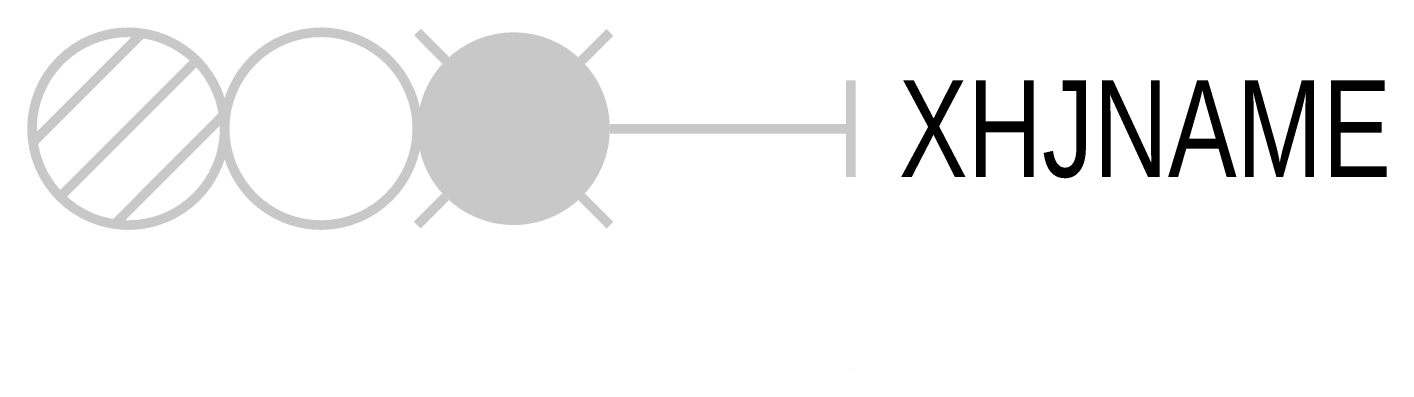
# Model space of a CAD drawing. Header units: millimetres. Extents: x -17.1 to 11.1, y 0 to 7.1.
import ezdxf

# ---------------------------------------------------------------- set-up
doc = ezdxf.new("R2010")
doc.units = ezdxf.units.MM
doc.layers.get('0').update_dxf_attribs({"linetype": 'CONTINUOUS'})

msp = doc.modelspace()

# ---------------------------------------------------------------- linework, layer by layer
msp.add_line((0, 0.001), (0, -0.001))
at = {"color": 2, "const_width": 0.2}
msp.add_lwpolyline([(-13, 5, -1), (-17, 5, -1)], format="xyb", close=True, dxfattribs=at)
for points in [[(-14.717, 6.98), (-16.98, 4.717)], [(-13.586, 6.414), (-16.414, 3.586)], [(-13.02, 5.283), (-15.283, 3.02)]]:
    msp.add_lwpolyline(points, dxfattribs=at)
at = {"color": 3, "const_width": 0.2}
msp.add_lwpolyline([(-9, 5, -1), (-13, 5, -1)], format="xyb", close=True, dxfattribs=at)
at = {"color": 1, "const_width": 0.2}
for points in [[(-8.995, 7.005), (-8.409, 6.419)], [(-5.586, 6.414), (-5, 7)], [(-9, 3), (-8.414, 3.586)], [(-5.586, 3.586), (-5, 3)]]:
    msp.add_lwpolyline(points, dxfattribs=at)
at = {"color": 1, "const_width": 2}
msp.add_lwpolyline([(-8, 5, 1), (-6, 5, 1)], format="xyb", close=True, dxfattribs=at)
at = {"color": 7, "const_width": 0.2}
for points in [[(0, 6), (0, 4)], [(-5, 5), (0, 5)]]:
    msp.add_lwpolyline(points, dxfattribs=at)

# ---------------------------------------------------------------- texts
at = {"width": 0.8}
msp.add_attdef('XHJNAME', (1, 4), 'X4', height=2, dxfattribs=at)

doc.saveas('drawing.dxf')
